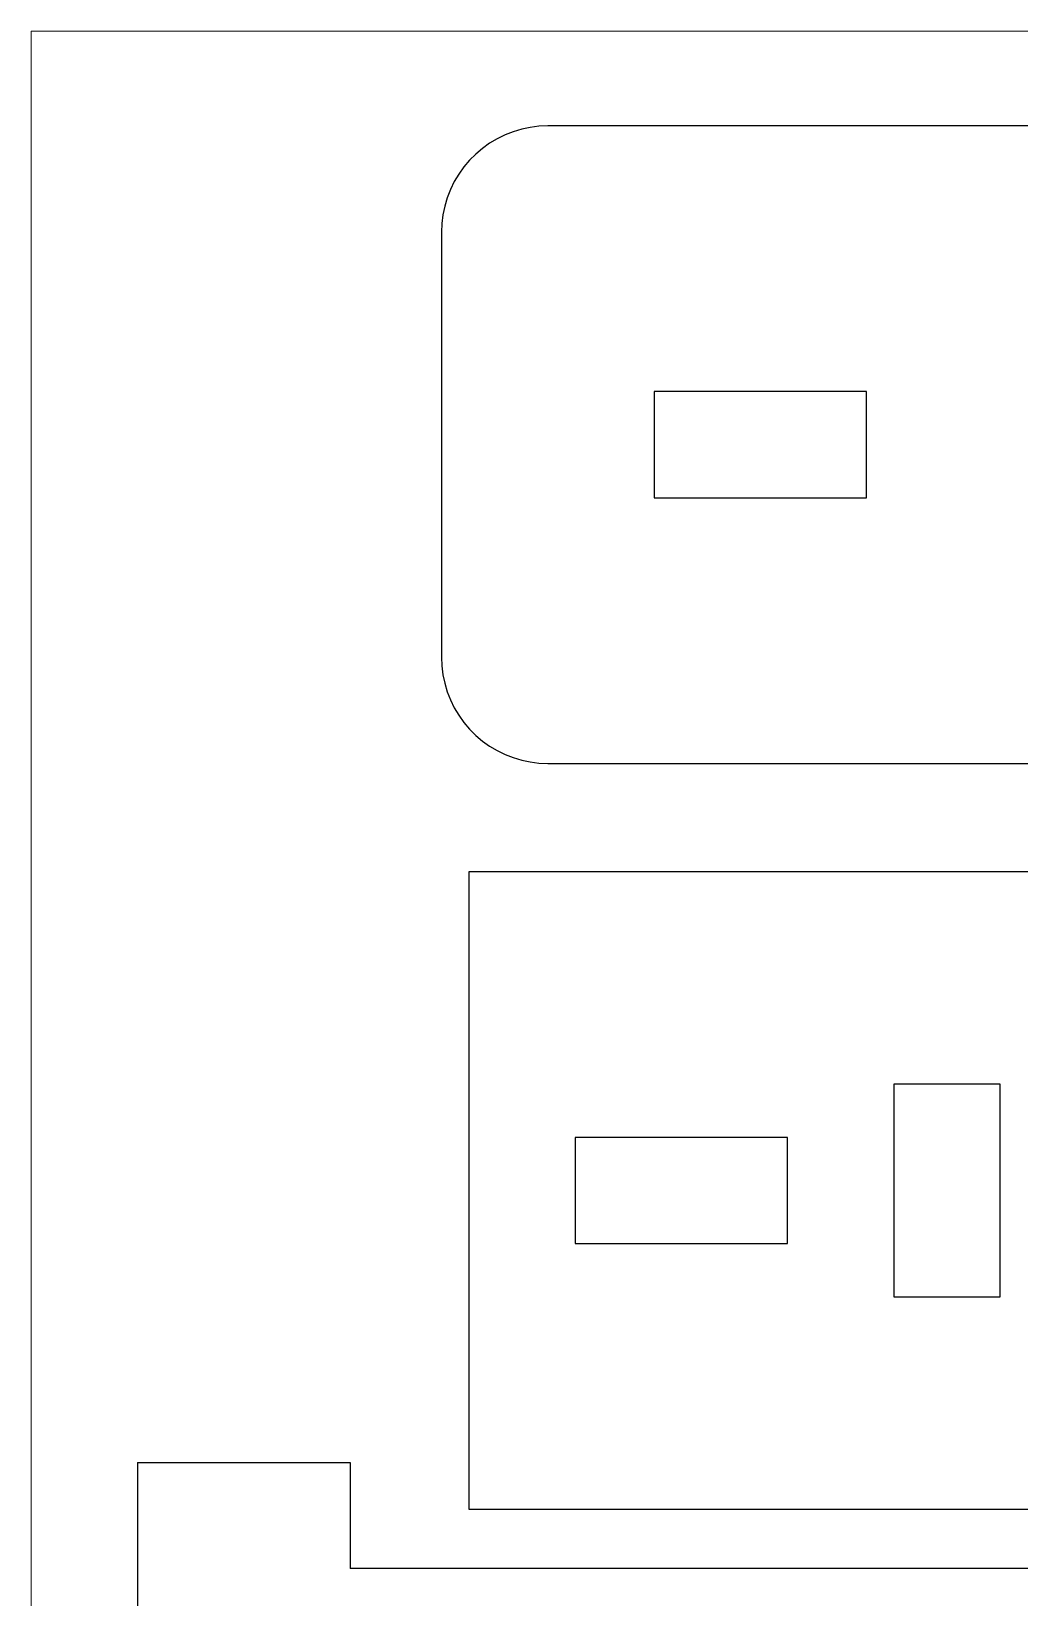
# Model space of a CAD drawing. Header units: millimetres. Extents: x -3928 to -434, y -548 to 1409.
# Drawn here: x -3928.4 to -3881.9, y 1248.7 to 1322.4 of the extents above; entities that cross this region are included whole.
import ezdxf

# ---------------------------------------------------------------- set-up
doc = ezdxf.new("R2010")
doc.units = ezdxf.units.MM
doc.header["$MEASUREMENT"] = 0
doc.layers.add('layer 1', color=7, linetype='Continuous')

msp = doc.modelspace()

# ---------------------------------------------------------------- linework, layer by layer
at = {"layer": 'layer 1', "color": 250, "lineweight": 9}
msp.add_lwpolyline([(-3928.424, 422.392), (-2728.424, 422.392), (-2728.424, 1322.392), (-3928.424, 1322.392), (-3928.424, 422.392)], close=True, dxfattribs=at)
at = {"layer": 'layer 1', "color": 1, "lineweight": 25}
for points in [[(-3904.123, 1317.9389), (-3904.123, 1317.9389), (-3904.5358, 1317.922), (-3904.5358, 1317.922), (-3904.5358, 1317.922), (-3904.5358, 1317.922), (-3904.946, 1317.8708), (-3904.946, 1317.8708), (-3904.946, 1317.8708), (-3904.946, 1317.8708), (-3905.3503, 1317.7858), (-3905.3503, 1317.7858), (-3905.3503, 1317.7858), (-3905.3503, 1317.7858), (-3905.7465, 1317.668), (-3905.7465, 1317.668), (-3905.7465, 1317.668), (-3905.7465, 1317.668), (-3906.1314, 1317.5177), (-3906.1314, 1317.5177), (-3906.1314, 1317.5177), (-3906.1314, 1317.5177), (-3906.5028, 1317.3364), (-3906.5028, 1317.3364), (-3906.5028, 1317.3364), (-3906.5028, 1317.3364), (-3906.8577, 1317.1247), (-3906.8577, 1317.1247), (-3906.8577, 1317.1247), (-3906.8577, 1317.1247), (-3907.1939, 1316.8844), (-3907.1939, 1316.8844), (-3907.1939, 1316.8844), (-3907.1939, 1316.8844), (-3907.5093, 1316.6174), (-3907.5093, 1316.6174), (-3907.5093, 1316.6174), (-3907.5093, 1316.6174), (-3907.8018, 1316.3253), (-3907.8018, 1316.3253), (-3907.8018, 1316.3253), (-3907.8018, 1316.3253), (-3908.0688, 1316.0099), (-3908.0688, 1316.0099), (-3908.0688, 1316.0099), (-3908.0688, 1316.0099), (-3908.3087, 1315.6737), (-3908.3087, 1315.6737), (-3908.3087, 1315.6737), (-3908.3087, 1315.6737), (-3908.5204, 1315.3188), (-3908.5204, 1315.3188), (-3908.5204, 1315.3188), (-3908.5204, 1315.3188), (-3908.7017, 1314.9473), (-3908.7017, 1314.9473), (-3908.7017, 1314.9473), (-3908.7017, 1314.9473), (-3908.852, 1314.5625), (-3908.852, 1314.5625), (-3908.852, 1314.5625), (-3908.852, 1314.5625), (-3908.9702, 1314.1663), (-3908.9702, 1314.1663), (-3908.9702, 1314.1663), (-3908.9702, 1314.1663), (-3909.0548, 1313.762), (-3909.0548, 1313.762), (-3909.0548, 1313.762), (-3909.0548, 1313.762), (-3909.106, 1313.3517), (-3909.106, 1313.3517), (-3909.106, 1313.3517), (-3909.106, 1313.3517), (-3909.1229, 1312.939), (-3909.1229, 1312.939)], [(-3909.1229, 1292.9389), (-3909.1229, 1292.9389), (-3909.106, 1292.5262), (-3909.106, 1292.5262), (-3909.106, 1292.5262), (-3909.106, 1292.5262), (-3909.0548, 1292.1159), (-3909.0548, 1292.1159), (-3909.0548, 1292.1159), (-3909.0548, 1292.1159), (-3908.9702, 1291.7116), (-3908.9702, 1291.7116), (-3908.9702, 1291.7116), (-3908.9702, 1291.7116), (-3908.852, 1291.3155), (-3908.852, 1291.3155), (-3908.852, 1291.3155), (-3908.852, 1291.3155), (-3908.7017, 1290.9306), (-3908.7017, 1290.9306), (-3908.7017, 1290.9306), (-3908.7017, 1290.9306), (-3908.5204, 1290.5591), (-3908.5204, 1290.5591), (-3908.5204, 1290.5591), (-3908.5204, 1290.5591), (-3908.3087, 1290.2042), (-3908.3087, 1290.2042), (-3908.3087, 1290.2042), (-3908.3087, 1290.2042), (-3908.0688, 1289.8677), (-3908.0688, 1289.8677), (-3908.0688, 1289.8677), (-3908.0688, 1289.8677), (-3907.8018, 1289.5526), (-3907.8018, 1289.5526), (-3907.8018, 1289.5526), (-3907.8018, 1289.5526), (-3907.5093, 1289.2602), (-3907.5093, 1289.2602), (-3907.5093, 1289.2602), (-3907.5093, 1289.2602), (-3907.1939, 1288.9931), (-3907.1939, 1288.9931), (-3907.1939, 1288.9931), (-3907.1939, 1288.9931), (-3906.8577, 1288.7529), (-3906.8577, 1288.7529), (-3906.8577, 1288.7529), (-3906.8577, 1288.7529), (-3906.5028, 1288.5416), (-3906.5028, 1288.5416), (-3906.5028, 1288.5416), (-3906.5028, 1288.5416), (-3906.1314, 1288.3599), (-3906.1314, 1288.3599), (-3906.1314, 1288.3599), (-3906.1314, 1288.3599), (-3905.7465, 1288.21), (-3905.7465, 1288.21), (-3905.7465, 1288.21), (-3905.7465, 1288.21), (-3905.3503, 1288.0918), (-3905.3503, 1288.0918), (-3905.3503, 1288.0918), (-3905.3503, 1288.0918), (-3904.946, 1288.0071), (-3904.946, 1288.0071), (-3904.946, 1288.0071), (-3904.946, 1288.0071), (-3904.5358, 1287.956), (-3904.5358, 1287.956), (-3904.5358, 1287.956), (-3904.5358, 1287.956), (-3904.123, 1287.939), (-3904.123, 1287.939)]]:
    msp.add_open_spline(points, degree=3, knots=[0, 0, 0, 0, 0.05, 0.05, 0.05, 0.05, 0.1, 0.1, 0.1, 0.1, 0.15, 0.15, 0.15, 0.15, 0.2, 0.2, 0.2, 0.2, 0.25, 0.25, 0.25, 0.25, 0.3, 0.3, 0.3, 0.3, 0.35, 0.35, 0.35, 0.35, 0.4, 0.4, 0.4, 0.4, 0.45, 0.45, 0.45, 0.45, 0.5, 0.5, 0.5, 0.5, 0.55, 0.55, 0.55, 0.55, 0.6, 0.6, 0.6, 0.6, 0.65, 0.65, 0.65, 0.65, 0.7, 0.7, 0.7, 0.7, 0.75, 0.75, 0.75, 0.75, 0.8, 0.8, 0.8, 0.8, 0.85, 0.85, 0.85, 0.85, 0.9, 0.9, 0.9, 0.9, 1, 1, 1, 1], dxfattribs=at)
for points in [[(-3879.1231, 1317.9389), (-3879.1231, 1317.9389), (-3904.123, 1317.9389), (-3904.123, 1317.9389)], [(-3909.1229, 1312.939), (-3909.1229, 1312.939), (-3909.1229, 1292.9389), (-3909.1229, 1292.9389)], [(-3889.1229, 1305.4389), (-3889.1229, 1305.4389), (-3899.1231, 1305.4389), (-3899.1231, 1305.4389)], [(-3899.1231, 1305.4389), (-3899.1231, 1305.4389), (-3899.1231, 1300.439), (-3899.1231, 1300.439)], [(-3889.1229, 1300.439), (-3889.1229, 1300.439), (-3889.1229, 1305.4389), (-3889.1229, 1305.4389)], [(-3899.1231, 1300.439), (-3899.1231, 1300.439), (-3889.1229, 1300.439), (-3889.1229, 1300.439)], [(-3904.123, 1287.939), (-3904.123, 1287.939), (-3879.1231, 1287.939), (-3879.1231, 1287.939)], [(-3907.8395, 1282.8415), (-3907.8395, 1282.8415), (-3907.8395, 1252.8416), (-3907.8395, 1252.8416)], [(-3847.8394, 1282.8415), (-3847.8394, 1282.8415), (-3907.8395, 1282.8415), (-3907.8395, 1282.8415)], [(-3882.8395, 1272.8416), (-3882.8395, 1272.8416), (-3887.8395, 1272.8416), (-3887.8395, 1272.8416)], [(-3887.8395, 1272.8416), (-3887.8395, 1272.8416), (-3887.8395, 1262.8418), (-3887.8395, 1262.8418)], [(-3882.8395, 1262.8418), (-3882.8395, 1262.8418), (-3882.8395, 1272.8416), (-3882.8395, 1272.8416)], [(-3892.8394, 1270.3415), (-3892.8394, 1270.3415), (-3902.8396, 1270.3415), (-3902.8396, 1270.3415)], [(-3902.8396, 1270.3415), (-3902.8396, 1270.3415), (-3902.8396, 1265.3416), (-3902.8396, 1265.3416)], [(-3892.8394, 1265.3416), (-3892.8394, 1265.3416), (-3892.8394, 1270.3415), (-3892.8394, 1270.3415)], [(-3902.8396, 1265.3416), (-3902.8396, 1265.3416), (-3892.8394, 1265.3416), (-3892.8394, 1265.3416)], [(-3887.8395, 1262.8418), (-3887.8395, 1262.8418), (-3882.8395, 1262.8418), (-3882.8395, 1262.8418)], [(-3923.4237, 1255.0442), (-3923.4237, 1255.0442), (-3923.4237, 1188.5442), (-3923.4237, 1188.5442)], [(-3923.4237, 1255.0442), (-3923.4237, 1255.0442), (-3913.4239, 1255.0442), (-3913.4239, 1255.0442)], [(-3913.4239, 1255.0442), (-3913.4239, 1255.0442), (-3913.4239, 1250.0443), (-3913.4239, 1250.0443)], [(-3907.8395, 1252.8416), (-3907.8395, 1252.8416), (-3847.8394, 1252.8416), (-3847.8394, 1252.8416)], [(-3723.4238, 1250.0443), (-3723.4238, 1250.0443), (-3913.4239, 1250.0443), (-3913.4239, 1250.0443)]]:
    msp.add_open_spline(points, degree=3, dxfattribs=at)

doc.saveas('drawing.dxf')
